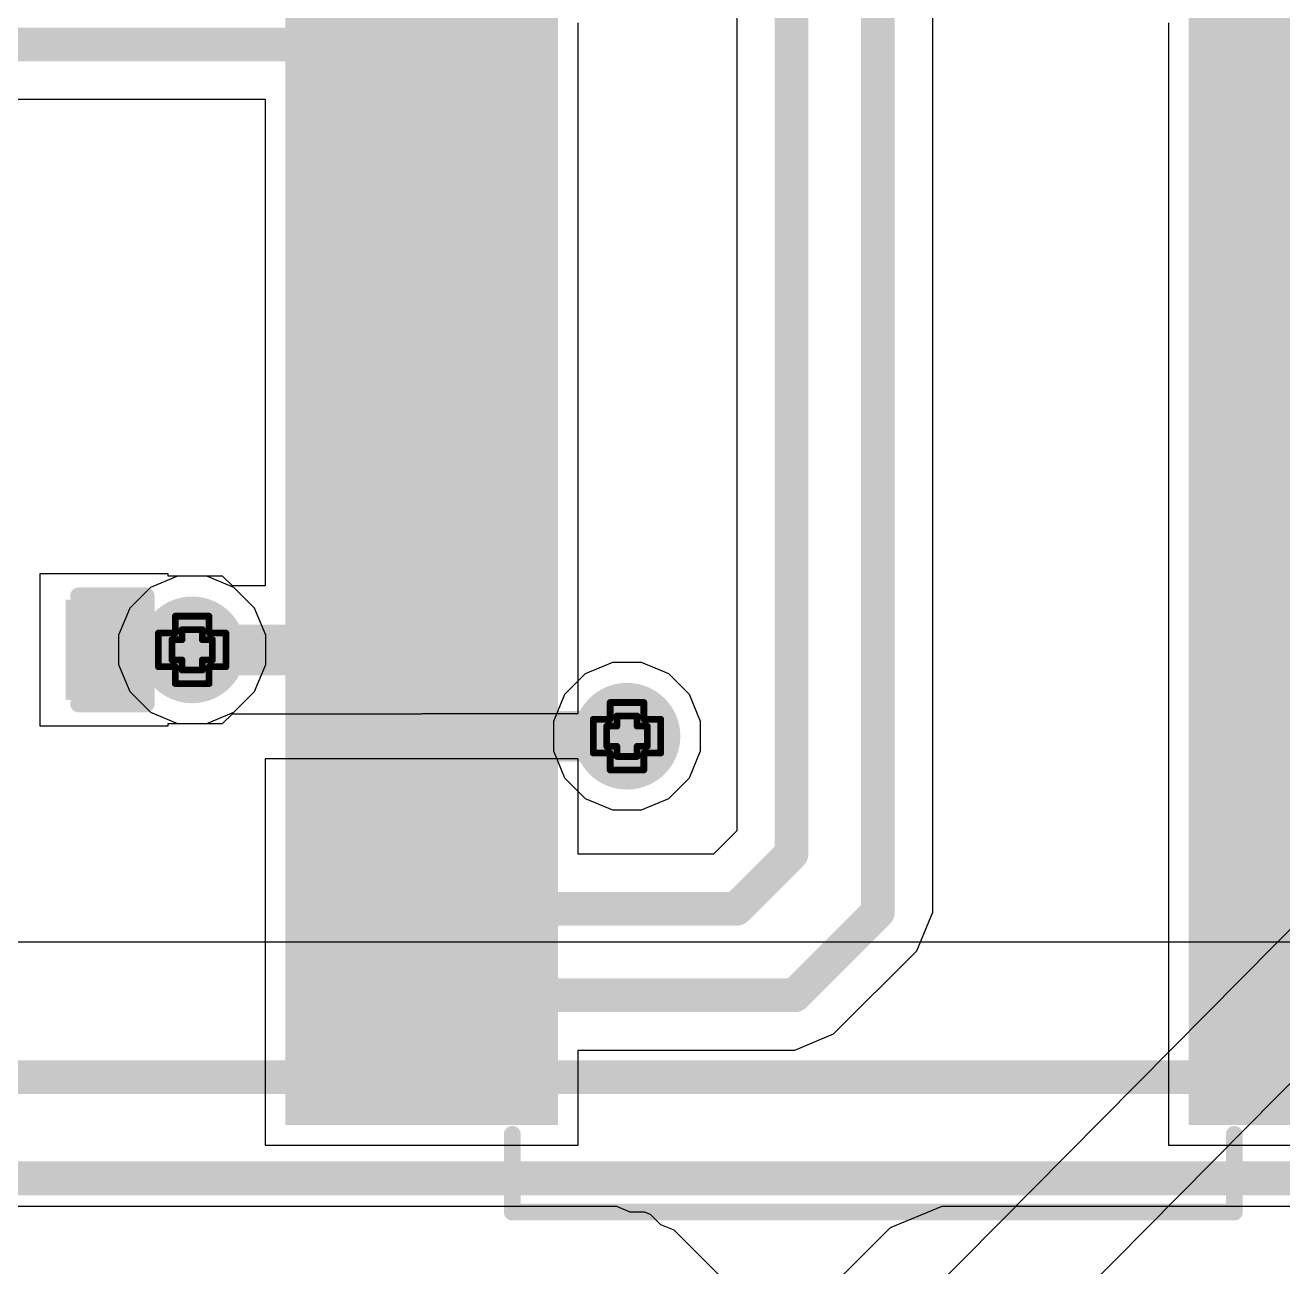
# Model space of a CAD drawing. Header units: inches. Extents: x -4 to 5258, y -4 to 5281.
# Drawn here: x 32.46 to 41.93, y 14.07 to 23.41 of the extents above; entities that cross this region are included whole.
import ezdxf

# ---------------------------------------------------------------- set-up
doc = ezdxf.new("R2010")
doc.units = ezdxf.units.IN
for name, color, linetype in [('Bottom Layer', 5, 'Continuous'), ('Bottom Solder', 6, 'Continuous'), ('Drill Drawing', 1, 'Continuous'), ('Layer 1', 16, 'Continuous'), ('Layer 2', 76, 'Continuous'), ('Top Layer', 1, 'Continuous'), ('Top Overlay', 2, 'Continuous'), ('Top Paste', 8, 'Continuous'), ('Top Solder', 216, 'Continuous'), ('Via Holes', 16, 'Continuous')]:
    doc.layers.add(name, color=color, linetype=linetype)

# ---------------------------------------------------------------- blocks, each defined once
blk = doc.blocks.new('SSOP_28_208____28')
at = {"layer": 'Top Layer'}
for points in [[(-4.325, 4.45), (-2.475, 4.45), (-2.475, 4), (-4.325, 4)], [(2.475, 4.45), (4.325, 4.45), (4.325, 4), (2.475, 4)], [(-4.325, 3.8), (-2.475, 3.8), (-2.475, 3.35), (-4.325, 3.35)], [(2.475, 3.8), (4.325, 3.8), (4.325, 3.35), (2.475, 3.35)], [(-4.325, 3.15), (-2.475, 3.15), (-2.475, 2.7), (-4.325, 2.7)], [(2.475, 3.15), (4.325, 3.15), (4.325, 2.7), (2.475, 2.7)], [(-4.325, 2.5), (-2.475, 2.5), (-2.475, 2.05), (-4.325, 2.05)], [(2.475, 2.5), (4.325, 2.5), (4.325, 2.05), (2.475, 2.05)], [(-4.325, 1.85), (-2.475, 1.85), (-2.475, 1.4), (-4.325, 1.4)], [(2.475, 1.85), (4.325, 1.85), (4.325, 1.4), (2.475, 1.4)], [(-4.325, 1.2), (-2.475, 1.2), (-2.475, 0.75), (-4.325, 0.75)], [(2.475, 1.2), (4.325, 1.2), (4.325, 0.75), (2.475, 0.75)], [(-4.325, 0.55), (-2.475, 0.55), (-2.475, 0.1), (-4.325, 0.1)], [(2.475, 0.55), (4.325, 0.55), (4.325, 0.1), (2.475, 0.1)], [(-4.325, -0.1), (-2.475, -0.1), (-2.475, -0.55), (-4.325, -0.55)], [(2.475, -0.1), (4.325, -0.1), (4.325, -0.55), (2.475, -0.55)], [(-4.325, -0.75), (-2.475, -0.75), (-2.475, -1.2), (-4.325, -1.2)], [(2.475, -0.75), (4.325, -0.75), (4.325, -1.2), (2.475, -1.2)], [(-4.325, -1.4), (-2.475, -1.4), (-2.475, -1.85), (-4.325, -1.85)], [(2.475, -1.4), (4.325, -1.4), (4.325, -1.85), (2.475, -1.85)], [(-4.325, -2.05), (-2.475, -2.05), (-2.475, -2.5), (-4.325, -2.5)], [(2.475, -2.05), (4.325, -2.05), (4.325, -2.5), (2.475, -2.5)], [(-4.325, -2.7), (-2.475, -2.7), (-2.475, -3.15), (-4.325, -3.15)], [(2.475, -2.7), (4.325, -2.7), (4.325, -3.15), (2.475, -3.15)], [(-4.325, -3.35), (-2.475, -3.35), (-2.475, -3.8), (-4.325, -3.8)], [(2.475, -3.35), (4.325, -3.35), (4.325, -3.8), (2.475, -3.8)], [(-4.325, -4), (-2.475, -4), (-2.475, -4.45), (-4.325, -4.45)], [(2.475, -4), (4.325, -4), (4.325, -4.45), (2.475, -4.45)]]:
    blk.add_hatch(color=1, dxfattribs=at).paths.add_polyline_path(points)
at = {"layer": 'Top Overlay'}
blk.add_hatch(color=2, dxfattribs=at).paths.add_polyline_path([(-2.3622, 3.9878), (-2.1082, 3.9878), (-2.1082, 4.445), (-2.3622, 4.445)])
at = {"layer": 'Top Paste'}
for points in [[(-4.325, 4.45), (-2.475, 4.45), (-2.475, 4), (-4.325, 4)], [(2.475, 4.45), (4.325, 4.45), (4.325, 4), (2.475, 4)], [(-4.325, 3.8), (-2.475, 3.8), (-2.475, 3.35), (-4.325, 3.35)], [(2.475, 3.8), (4.325, 3.8), (4.325, 3.35), (2.475, 3.35)], [(-4.325, 3.15), (-2.475, 3.15), (-2.475, 2.7), (-4.325, 2.7)], [(2.475, 3.15), (4.325, 3.15), (4.325, 2.7), (2.475, 2.7)], [(-4.325, 2.5), (-2.475, 2.5), (-2.475, 2.05), (-4.325, 2.05)], [(2.475, 2.5), (4.325, 2.5), (4.325, 2.05), (2.475, 2.05)], [(-4.325, 1.85), (-2.475, 1.85), (-2.475, 1.4), (-4.325, 1.4)], [(2.475, 1.85), (4.325, 1.85), (4.325, 1.4), (2.475, 1.4)], [(-4.325, 1.2), (-2.475, 1.2), (-2.475, 0.75), (-4.325, 0.75)], [(2.475, 1.2), (4.325, 1.2), (4.325, 0.75), (2.475, 0.75)], [(-4.325, 0.55), (-2.475, 0.55), (-2.475, 0.1), (-4.325, 0.1)], [(2.475, 0.55), (4.325, 0.55), (4.325, 0.1), (2.475, 0.1)], [(-4.325, -0.1), (-2.475, -0.1), (-2.475, -0.55), (-4.325, -0.55)], [(2.475, -0.1), (4.325, -0.1), (4.325, -0.55), (2.475, -0.55)], [(-4.325, -0.75), (-2.475, -0.75), (-2.475, -1.2), (-4.325, -1.2)], [(2.475, -0.75), (4.325, -0.75), (4.325, -1.2), (2.475, -1.2)], [(-4.325, -1.4), (-2.475, -1.4), (-2.475, -1.85), (-4.325, -1.85)], [(2.475, -1.4), (4.325, -1.4), (4.325, -1.85), (2.475, -1.85)], [(-4.325, -2.05), (-2.475, -2.05), (-2.475, -2.5), (-4.325, -2.5)], [(2.475, -2.05), (4.325, -2.05), (4.325, -2.5), (2.475, -2.5)], [(-4.325, -2.7), (-2.475, -2.7), (-2.475, -3.15), (-4.325, -3.15)], [(2.475, -2.7), (4.325, -2.7), (4.325, -3.15), (2.475, -3.15)], [(-4.325, -3.35), (-2.475, -3.35), (-2.475, -3.8), (-4.325, -3.8)], [(2.475, -3.35), (4.325, -3.35), (4.325, -3.8), (2.475, -3.8)], [(-4.325, -4), (-2.475, -4), (-2.475, -4.45), (-4.325, -4.45)], [(2.475, -4), (4.325, -4), (4.325, -4.45), (2.475, -4.45)]]:
    blk.add_hatch(color=8, dxfattribs=at).paths.add_polyline_path(points)
at = {"layer": 'Top Solder'}
for points in [[(-4.4266, 4.5516), (-2.3734, 4.5516), (-2.3734, 3.8984), (-4.4266, 3.8984)], [(2.3734, 4.5516), (4.4266, 4.5516), (4.4266, 3.8984), (2.3734, 3.8984)], [(-4.4266, 3.9016), (-2.3734, 3.9016), (-2.3734, 3.2484), (-4.4266, 3.2484)], [(2.3734, 3.9016), (4.4266, 3.9016), (4.4266, 3.2484), (2.3734, 3.2484)], [(-4.4266, 3.2516), (-2.3734, 3.2516), (-2.3734, 2.5984), (-4.4266, 2.5984)], [(2.3734, 3.2516), (4.4266, 3.2516), (4.4266, 2.5984), (2.3734, 2.5984)], [(-4.4266, 2.6016), (-2.3734, 2.6016), (-2.3734, 1.9484), (-4.4266, 1.9484)], [(2.3734, 2.6016), (4.4266, 2.6016), (4.4266, 1.9484), (2.3734, 1.9484)], [(-4.4266, 1.9516), (-2.3734, 1.9516), (-2.3734, 1.2984), (-4.4266, 1.2984)], [(2.3734, 1.9516), (4.4266, 1.9516), (4.4266, 1.2984), (2.3734, 1.2984)], [(-4.4266, 1.3016), (-2.3734, 1.3016), (-2.3734, 0.6484), (-4.4266, 0.6484)], [(2.3734, 1.3016), (4.4266, 1.3016), (4.4266, 0.6484), (2.3734, 0.6484)], [(-4.4266, 0.6516), (-2.3734, 0.6516), (-2.3734, -0.0016), (-4.4266, -0.0016)], [(2.3734, 0.6516), (4.4266, 0.6516), (4.4266, -0.0016), (2.3734, -0.0016)], [(-4.4266, 0.0016), (-2.3734, 0.0016), (-2.3734, -0.6516), (-4.4266, -0.6516)], [(2.3734, 0.0016), (4.4266, 0.0016), (4.4266, -0.6516), (2.3734, -0.6516)], [(-4.4266, -0.6484), (-2.3734, -0.6484), (-2.3734, -1.3016), (-4.4266, -1.3016)], [(2.3734, -0.6484), (4.4266, -0.6484), (4.4266, -1.3016), (2.3734, -1.3016)], [(-4.4266, -1.2984), (-2.3734, -1.2984), (-2.3734, -1.9516), (-4.4266, -1.9516)], [(2.3734, -1.2984), (4.4266, -1.2984), (4.4266, -1.9516), (2.3734, -1.9516)], [(-4.4266, -1.9484), (-2.3734, -1.9484), (-2.3734, -2.6016), (-4.4266, -2.6016)], [(2.3734, -1.9484), (4.4266, -1.9484), (4.4266, -2.6016), (2.3734, -2.6016)], [(-4.4266, -2.5984), (-2.3734, -2.5984), (-2.3734, -3.2516), (-4.4266, -3.2516)], [(2.3734, -2.5984), (4.4266, -2.5984), (4.4266, -3.2516), (2.3734, -3.2516)], [(-4.4266, -3.2484), (-2.3734, -3.2484), (-2.3734, -3.9016), (-4.4266, -3.9016)], [(2.3734, -3.2484), (4.4266, -3.2484), (4.4266, -3.9016), (2.3734, -3.9016)], [(-4.4266, -3.8984), (-2.3734, -3.8984), (-2.3734, -4.5516), (-4.4266, -4.5516)], [(2.3734, -3.8984), (4.4266, -3.8984), (4.4266, -4.5516), (2.3734, -4.5516)]]:
    blk.add_hatch(color=216, dxfattribs=at).paths.add_polyline_path(points)
at = {"layer": 'Top Overlay'}
for points in [[(-2.7178, 5.207, 0.127, 0.127, 0), (2.7178, 5.207, 0.127, 0.127, 0)], [(-2.7178, 4.6228, 0.127, 0.127, 0), (-2.7178, 5.207, 0.127, 0.127, 0)], [(2.7178, 4.6228, 0.127, 0.127, 0), (2.7178, 5.207, 0.127, 0.127, 0)], [(-4.699, 4.1148, 0.2, 0.2, 0), (-4.699, 4.3688, 0.2, 0.2, 0)], [(-4.699, 4.3688, 0.2, 0.2, 0), (-4.572, 4.2418, 0.2, 0.2, 0)], [(-4.699, 4.1148, 0.2, 0.2, 0), (-4.572, 4.2418, 0.2, 0.2, 0)], [(-2.7178, -5.207, 0.127, 0.127, 0), (-2.7178, -4.6228, 0.127, 0.127, 0)], [(2.7178, -5.207, 0.127, 0.127, 0), (2.7178, -4.6228, 0.127, 0.127, 0)], [(-2.7178, -5.207, 0.127, 0.127, 0), (2.7178, -5.207, 0.127, 0.127, 0)]]:
    blk.add_lwpolyline(points, format="xyseb", dxfattribs=at)
for points in [[(-2.7496, 5.207, 0.0635, 0.0635, 1), (-2.686, 5.207, 0.0635, 0.0635, 1)], [(-2.7496, 5.207, 0.0635, 0.0635, 1), (-2.686, 5.207, 0.0635, 0.0635, 1)], [(2.686, 5.207, 0.0635, 0.0635, 1), (2.7496, 5.207, 0.0635, 0.0635, 1)], [(2.686, 5.207, 0.0635, 0.0635, 1), (2.7496, 5.207, 0.0635, 0.0635, 1)], [(-2.7496, 4.6228, 0.0635, 0.0635, 1), (-2.686, 4.6228, 0.0635, 0.0635, 1)], [(2.686, 4.6228, 0.0635, 0.0635, 1), (2.7496, 4.6228, 0.0635, 0.0635, 1)], [(-4.749, 4.3688, 0.1, 0.1, 1), (-4.649, 4.3688, 0.1, 0.1, 1)], [(-4.749, 4.3688, 0.1, 0.1, 1), (-4.649, 4.3688, 0.1, 0.1, 1)], [(-4.622, 4.2418, 0.1, 0.1, 1), (-4.522, 4.2418, 0.1, 0.1, 1)], [(-4.622, 4.2418, 0.1, 0.1, 1), (-4.522, 4.2418, 0.1, 0.1, 1)], [(-4.749, 4.1148, 0.1, 0.1, 1), (-4.649, 4.1148, 0.1, 0.1, 1)], [(-4.749, 4.1148, 0.1, 0.1, 1), (-4.649, 4.1148, 0.1, 0.1, 1)], [(-2.7496, -4.6228, 0.0635, 0.0635, 1), (-2.686, -4.6228, 0.0635, 0.0635, 1)], [(2.686, -4.6228, 0.0635, 0.0635, 1), (2.7496, -4.6228, 0.0635, 0.0635, 1)], [(-2.7496, -5.207, 0.0635, 0.0635, 1), (-2.686, -5.207, 0.0635, 0.0635, 1)], [(-2.7496, -5.207, 0.0635, 0.0635, 1), (-2.686, -5.207, 0.0635, 0.0635, 1)], [(2.686, -5.207, 0.0635, 0.0635, 1), (2.7496, -5.207, 0.0635, 0.0635, 1)], [(2.686, -5.207, 0.0635, 0.0635, 1), (2.7496, -5.207, 0.0635, 0.0635, 1)]]:
    blk.add_lwpolyline(points, format="xyseb", close=True, dxfattribs=at)
blk = doc.blocks.new('13_WQFN_HR__3_2__31')
at = {"layer": 'Top Solder'}
for p in [(-0.575, 1.8099), (0.575, 1.81)]:
    blk.add_line(p, (5220.6763, 5271.621), dxfattribs=at)
blk = doc.blocks.new('C___0402_275')
at = {"layer": 'Top Layer'}
for points in [[(-0.6985, -0.3175), (-0.6985, 0.3175), (-0.2413, 0.3175), (-0.2413, -0.3175)], [(0.2413, -0.3175), (0.2413, 0.3175), (0.6985, 0.3175), (0.6985, -0.3175)]]:
    blk.add_hatch(color=1, dxfattribs=at).paths.add_polyline_path(points)
at = {"layer": 'Top Paste'}
for points in [[(-0.6985, -0.3175), (-0.6985, 0.3175), (-0.2413, 0.3175), (-0.2413, -0.3175)], [(0.2413, -0.3175), (0.2413, 0.3175), (0.6985, 0.3175), (0.6985, -0.3175)]]:
    blk.add_hatch(color=8, dxfattribs=at).paths.add_polyline_path(points)
at = {"layer": 'Top Solder'}
for points in [[(-0.7585, -0.3775), (-0.7585, 0.3775), (-0.1813, 0.3775), (-0.1813, -0.3775)], [(0.1813, -0.3775), (0.1813, 0.3775), (0.7585, 0.3775), (0.7585, -0.3775)]]:
    blk.add_hatch(color=216, dxfattribs=at).paths.add_polyline_path(points)
at = {"layer": 'Top Overlay'}
for points in [[(-0.2794, 0.4064, 0.127, 0.127, 0), (-0.7874, 0.4064, 0.127, 0.127, 0)], [(-0.7874, 0.4064, 0.127, 0.127, 0), (-0.7874, -0.4064, 0.127, 0.127, 0)], [(0.7874, 0.4064, 0.127, 0.127, 0), (0.2794, 0.4064, 0.127, 0.127, 0)], [(0.7874, 0.4064, 0.127, 0.127, 0), (0.7874, -0.4064, 0.127, 0.127, 0)], [(-0.2794, -0.4064, 0.127, 0.127, 0), (-0.7874, -0.4064, 0.127, 0.127, 0)], [(0.7874, -0.4064, 0.127, 0.127, 0), (0.2794, -0.4064, 0.127, 0.127, 0)]]:
    blk.add_lwpolyline(points, format="xyseb", dxfattribs=at)
for points in [[(-0.8191, 0.4064, 0.0635, 0.0635, 1), (-0.7556, 0.4064, 0.0635, 0.0635, 1)], [(-0.8191, 0.4064, 0.0635, 0.0635, 1), (-0.7556, 0.4064, 0.0635, 0.0635, 1)], [(-0.3111, 0.4064, 0.0635, 0.0635, 1), (-0.2477, 0.4064, 0.0635, 0.0635, 1)], [(0.2477, 0.4064, 0.0635, 0.0635, 1), (0.3112, 0.4064, 0.0635, 0.0635, 1)], [(0.7556, 0.4064, 0.0635, 0.0635, 1), (0.8191, 0.4064, 0.0635, 0.0635, 1)], [(0.7556, 0.4064, 0.0635, 0.0635, 1), (0.8191, 0.4064, 0.0635, 0.0635, 1)], [(-0.8191, -0.4064, 0.0635, 0.0635, 1), (-0.7556, -0.4064, 0.0635, 0.0635, 1)], [(-0.8191, -0.4064, 0.0635, 0.0635, 1), (-0.7556, -0.4064, 0.0635, 0.0635, 1)], [(-0.3111, -0.4064, 0.0635, 0.0635, 1), (-0.2477, -0.4064, 0.0635, 0.0635, 1)], [(0.2477, -0.4064, 0.0635, 0.0635, 1), (0.3112, -0.4064, 0.0635, 0.0635, 1)], [(0.7556, -0.4064, 0.0635, 0.0635, 1), (0.8191, -0.4064, 0.0635, 0.0635, 1)], [(0.7556, -0.4064, 0.0635, 0.0635, 1), (0.8191, -0.4064, 0.0635, 0.0635, 1)]]:
    blk.add_lwpolyline(points, format="xyseb", close=True, dxfattribs=at)

msp = doc.modelspace()

# ---------------------------------------------------------------- hatches: boundary and pattern name
at = {"layer": 'Bottom Layer'}
h = msp.add_hatch(color=5, dxfattribs=at)
edge = h.paths.add_edge_path()
edge.add_arc((33.7176, 18.7117), 0.3, 0, 360)
h = msp.add_hatch(color=5, dxfattribs=at)
edge = h.paths.add_edge_path()
edge.add_arc((36.9908, 18.0617), 0.3, 0, 360)
at = {"layer": 'Bottom Solder'}
h = msp.add_hatch(color=6, dxfattribs=at)
edge = h.paths.add_edge_path()
edge.add_arc((33.7176, 18.7117), 0.4016, 0, 360)
h = msp.add_hatch(color=6, dxfattribs=at)
edge = h.paths.add_edge_path()
edge.add_arc((36.9908, 18.0617), 0.4016, 0, 360)
at = {"layer": 'Layer 1'}
h = msp.add_hatch(color=16, dxfattribs=at)
edge = h.paths.add_edge_path()
edge.add_arc((33.7176, 18.7117), 0.3, 0, 360)
h = msp.add_hatch(color=16, dxfattribs=at)
edge = h.paths.add_edge_path()
edge.add_arc((36.9908, 18.0617), 0.3, 0, 360)
at = {"layer": 'Layer 2'}
h = msp.add_hatch(color=76, dxfattribs=at)
edge = h.paths.add_edge_path()
edge.add_arc((33.7176, 18.7117), 0.3, 0, 360)
h = msp.add_hatch(color=76, dxfattribs=at)
edge = h.paths.add_edge_path()
edge.add_arc((36.9908, 18.0617), 0.3, 0, 360)
at = {"layer": 'Top Layer'}
h = msp.add_hatch(color=1, dxfattribs=at)
edge = h.paths.add_edge_path()
edge.add_arc((33.7176, 18.7117), 0.3, 0, 360)
h = msp.add_hatch(color=1, dxfattribs=at)
edge = h.paths.add_edge_path()
edge.add_arc((36.9908, 18.0617), 0.3, 0, 360)
at = {"layer": 'Top Solder'}
h = msp.add_hatch(color=216, dxfattribs=at)
edge = h.paths.add_edge_path()
edge.add_arc((33.7176, 18.7117), 0.4016, 0, 360)
h = msp.add_hatch(color=216, dxfattribs=at)
edge = h.paths.add_edge_path()
edge.add_arc((36.9908, 18.0617), 0.4016, 0, 360)
at = {"layer": 'Via Holes'}
h = msp.add_hatch(color=7, dxfattribs=at)
edge = h.paths.add_edge_path()
edge.add_arc((33.7176, 18.7117), 0.15, 0, 360)
h = msp.add_hatch(color=7, dxfattribs=at)
edge = h.paths.add_edge_path()
edge.add_arc((36.9908, 18.0617), 0.15, 0, 360)

# ---------------------------------------------------------------- linework, layer by layer
at = {"layer": 'Bottom Layer'}
for p, q in [((33.6074, 19.2657), (33.4038, 19.1813)), ((33.8278, 19.2657), (33.6074, 19.2657)), ((34.0314, 19.1813), (33.8278, 19.2657)), ((33.4038, 19.1813), (33.248, 19.0255)), ((34.1873, 19.0255), (34.0314, 19.1813)), ((33.248, 19.0255), (33.1636, 18.8219)), ((34.2716, 18.8219), (34.1873, 19.0255)), ((33.1636, 18.8219), (33.1636, 18.6015)), ((34.2716, 18.6015), (34.2716, 18.8219)), ((33.1636, 18.6015), (33.248, 18.3979)), ((34.1873, 18.3979), (34.2716, 18.6015)), ((33.248, 18.3979), (33.4038, 18.242)), ((34.0314, 18.242), (34.1873, 18.3979)), ((33.4038, 18.242), (33.6074, 18.1577)), ((33.8278, 18.1577), (34.0314, 18.242)), ((33.6074, 18.1577), (33.8278, 18.1577))]:
    msp.add_line(p, q, dxfattribs=at)
at = {"layer": 'Drill Drawing'}
for points in [[(33.5906, 18.8387, 0.0508, 0.0508, 0), (33.5906, 18.9657, 0.0508, 0.0508, 0)], [(33.5906, 18.9657, 0.0508, 0.0508, 0), (33.8446, 18.9657, 0.0508, 0.0508, 0)], [(33.8446, 18.8387, 0.0508, 0.0508, 0), (33.8446, 18.9657, 0.0508, 0.0508, 0)], [(33.4636, 18.5847, 0.0508, 0.0508, 0), (33.4636, 18.8387, 0.0508, 0.0508, 0)], [(33.4636, 18.8387, 0.0508, 0.0508, 0), (33.5906, 18.8387, 0.0508, 0.0508, 0)], [(33.6414, 18.7879, 0.0508, 0.0508, 0), (33.6414, 18.8641, 0.0508, 0.0508, 0)], [(33.6414, 18.8641, 0.0508, 0.0508, 0), (33.7938, 18.8641, 0.0508, 0.0508, 0)], [(33.7938, 18.7879, 0.0508, 0.0508, 0), (33.7938, 18.8641, 0.0508, 0.0508, 0)], [(33.8446, 18.8387, 0.0508, 0.0508, 0), (33.9716, 18.8387, 0.0508, 0.0508, 0)], [(33.9716, 18.5847, 0.0508, 0.0508, 0), (33.9716, 18.8387, 0.0508, 0.0508, 0)], [(33.5652, 18.6355, 0.0508, 0.0508, 0), (33.5652, 18.7879, 0.0508, 0.0508, 0)], [(33.5652, 18.7879, 0.0508, 0.0508, 0), (33.6414, 18.7879, 0.0508, 0.0508, 0)], [(33.7938, 18.7879, 0.0508, 0.0508, 0), (33.87, 18.7879, 0.0508, 0.0508, 0)], [(33.87, 18.6355, 0.0508, 0.0508, 0), (33.87, 18.7879, 0.0508, 0.0508, 0)], [(33.5652, 18.6355, 0.0508, 0.0508, 0), (33.6414, 18.6355, 0.0508, 0.0508, 0)], [(33.6414, 18.5593, 0.0508, 0.0508, 0), (33.6414, 18.6355, 0.0508, 0.0508, 0)], [(33.7938, 18.6355, 0.0508, 0.0508, 0), (33.87, 18.6355, 0.0508, 0.0508, 0)], [(33.7938, 18.5593, 0.0508, 0.0508, 0), (33.7938, 18.6355, 0.0508, 0.0508, 0)], [(33.4636, 18.5847, 0.0508, 0.0508, 0), (33.5906, 18.5847, 0.0508, 0.0508, 0)], [(33.5906, 18.4577, 0.0508, 0.0508, 0), (33.5906, 18.5847, 0.0508, 0.0508, 0)], [(33.6414, 18.5593, 0.0508, 0.0508, 0), (33.7938, 18.5593, 0.0508, 0.0508, 0)], [(33.8446, 18.5847, 0.0508, 0.0508, 0), (33.9716, 18.5847, 0.0508, 0.0508, 0)], [(33.8446, 18.4577, 0.0508, 0.0508, 0), (33.8446, 18.5847, 0.0508, 0.0508, 0)], [(33.5906, 18.4577, 0.0508, 0.0508, 0), (33.8446, 18.4577, 0.0508, 0.0508, 0)], [(36.8638, 18.1887, 0.0508, 0.0508, 0), (36.8638, 18.3157, 0.0508, 0.0508, 0)], [(36.8638, 18.3157, 0.0508, 0.0508, 0), (37.1178, 18.3157, 0.0508, 0.0508, 0)], [(37.1178, 18.1887, 0.0508, 0.0508, 0), (37.1178, 18.3157, 0.0508, 0.0508, 0)], [(36.7368, 17.9347, 0.0508, 0.0508, 0), (36.7368, 18.1887, 0.0508, 0.0508, 0)], [(36.7368, 18.1887, 0.0508, 0.0508, 0), (36.8638, 18.1887, 0.0508, 0.0508, 0)], [(36.9146, 18.1379, 0.0508, 0.0508, 0), (36.9146, 18.2141, 0.0508, 0.0508, 0)], [(36.9146, 18.2141, 0.0508, 0.0508, 0), (37.067, 18.2141, 0.0508, 0.0508, 0)], [(37.067, 18.1379, 0.0508, 0.0508, 0), (37.067, 18.2141, 0.0508, 0.0508, 0)], [(37.1178, 18.1887, 0.0508, 0.0508, 0), (37.2448, 18.1887, 0.0508, 0.0508, 0)], [(37.2448, 17.9347, 0.0508, 0.0508, 0), (37.2448, 18.1887, 0.0508, 0.0508, 0)], [(36.8384, 17.9855, 0.0508, 0.0508, 0), (36.8384, 18.1379, 0.0508, 0.0508, 0)], [(36.8384, 18.1379, 0.0508, 0.0508, 0), (36.9146, 18.1379, 0.0508, 0.0508, 0)], [(37.067, 18.1379, 0.0508, 0.0508, 0), (37.1432, 18.1379, 0.0508, 0.0508, 0)], [(37.1432, 17.9855, 0.0508, 0.0508, 0), (37.1432, 18.1379, 0.0508, 0.0508, 0)], [(36.8384, 17.9855, 0.0508, 0.0508, 0), (36.9146, 17.9855, 0.0508, 0.0508, 0)], [(36.9146, 17.9093, 0.0508, 0.0508, 0), (36.9146, 17.9855, 0.0508, 0.0508, 0)], [(37.067, 17.9855, 0.0508, 0.0508, 0), (37.1432, 17.9855, 0.0508, 0.0508, 0)], [(37.067, 17.9093, 0.0508, 0.0508, 0), (37.067, 17.9855, 0.0508, 0.0508, 0)], [(36.7368, 17.9347, 0.0508, 0.0508, 0), (36.8638, 17.9347, 0.0508, 0.0508, 0)], [(36.8638, 17.8077, 0.0508, 0.0508, 0), (36.8638, 17.9347, 0.0508, 0.0508, 0)], [(36.9146, 17.9093, 0.0508, 0.0508, 0), (37.067, 17.9093, 0.0508, 0.0508, 0)], [(37.1178, 17.9347, 0.0508, 0.0508, 0), (37.2448, 17.9347, 0.0508, 0.0508, 0)], [(37.1178, 17.8077, 0.0508, 0.0508, 0), (37.1178, 17.9347, 0.0508, 0.0508, 0)], [(36.8638, 17.8077, 0.0508, 0.0508, 0), (37.1178, 17.8077, 0.0508, 0.0508, 0)]]:
    msp.add_lwpolyline(points, format="xyseb", dxfattribs=at)
for points in [[(33.5779, 18.9657, 0.0254, 0.0254, 1), (33.6033, 18.9657, 0.0254, 0.0254, 1)], [(33.5779, 18.9657, 0.0254, 0.0254, 1), (33.6033, 18.9657, 0.0254, 0.0254, 1)], [(33.8319, 18.9657, 0.0254, 0.0254, 1), (33.8573, 18.9657, 0.0254, 0.0254, 1)], [(33.8319, 18.9657, 0.0254, 0.0254, 1), (33.8573, 18.9657, 0.0254, 0.0254, 1)], [(33.4509, 18.8387, 0.0254, 0.0254, 1), (33.4763, 18.8387, 0.0254, 0.0254, 1)], [(33.4509, 18.8387, 0.0254, 0.0254, 1), (33.4763, 18.8387, 0.0254, 0.0254, 1)], [(33.5779, 18.8387, 0.0254, 0.0254, 1), (33.6033, 18.8387, 0.0254, 0.0254, 1)], [(33.5779, 18.8387, 0.0254, 0.0254, 1), (33.6033, 18.8387, 0.0254, 0.0254, 1)], [(33.6287, 18.8641, 0.0254, 0.0254, 1), (33.6541, 18.8641, 0.0254, 0.0254, 1)], [(33.6287, 18.8641, 0.0254, 0.0254, 1), (33.6541, 18.8641, 0.0254, 0.0254, 1)], [(33.7811, 18.8641, 0.0254, 0.0254, 1), (33.8065, 18.8641, 0.0254, 0.0254, 1)], [(33.7811, 18.8641, 0.0254, 0.0254, 1), (33.8065, 18.8641, 0.0254, 0.0254, 1)], [(33.8319, 18.8387, 0.0254, 0.0254, 1), (33.8573, 18.8387, 0.0254, 0.0254, 1)], [(33.8319, 18.8387, 0.0254, 0.0254, 1), (33.8573, 18.8387, 0.0254, 0.0254, 1)], [(33.9589, 18.8387, 0.0254, 0.0254, 1), (33.9843, 18.8387, 0.0254, 0.0254, 1)], [(33.9589, 18.8387, 0.0254, 0.0254, 1), (33.9843, 18.8387, 0.0254, 0.0254, 1)], [(33.5525, 18.7879, 0.0254, 0.0254, 1), (33.5779, 18.7879, 0.0254, 0.0254, 1)], [(33.5525, 18.7879, 0.0254, 0.0254, 1), (33.5779, 18.7879, 0.0254, 0.0254, 1)], [(33.6287, 18.7879, 0.0254, 0.0254, 1), (33.6541, 18.7879, 0.0254, 0.0254, 1)], [(33.6287, 18.7879, 0.0254, 0.0254, 1), (33.6541, 18.7879, 0.0254, 0.0254, 1)], [(33.7811, 18.7879, 0.0254, 0.0254, 1), (33.8065, 18.7879, 0.0254, 0.0254, 1)], [(33.7811, 18.7879, 0.0254, 0.0254, 1), (33.8065, 18.7879, 0.0254, 0.0254, 1)], [(33.8573, 18.7879, 0.0254, 0.0254, 1), (33.8827, 18.7879, 0.0254, 0.0254, 1)], [(33.8573, 18.7879, 0.0254, 0.0254, 1), (33.8827, 18.7879, 0.0254, 0.0254, 1)], [(33.5525, 18.6355, 0.0254, 0.0254, 1), (33.5779, 18.6355, 0.0254, 0.0254, 1)], [(33.5525, 18.6355, 0.0254, 0.0254, 1), (33.5779, 18.6355, 0.0254, 0.0254, 1)], [(33.6287, 18.6355, 0.0254, 0.0254, 1), (33.6541, 18.6355, 0.0254, 0.0254, 1)], [(33.6287, 18.6355, 0.0254, 0.0254, 1), (33.6541, 18.6355, 0.0254, 0.0254, 1)], [(33.7811, 18.6355, 0.0254, 0.0254, 1), (33.8065, 18.6355, 0.0254, 0.0254, 1)], [(33.7811, 18.6355, 0.0254, 0.0254, 1), (33.8065, 18.6355, 0.0254, 0.0254, 1)], [(33.8573, 18.6355, 0.0254, 0.0254, 1), (33.8827, 18.6355, 0.0254, 0.0254, 1)], [(33.8573, 18.6355, 0.0254, 0.0254, 1), (33.8827, 18.6355, 0.0254, 0.0254, 1)], [(33.4509, 18.5847, 0.0254, 0.0254, 1), (33.4763, 18.5847, 0.0254, 0.0254, 1)], [(33.4509, 18.5847, 0.0254, 0.0254, 1), (33.4763, 18.5847, 0.0254, 0.0254, 1)], [(33.5779, 18.5847, 0.0254, 0.0254, 1), (33.6033, 18.5847, 0.0254, 0.0254, 1)], [(33.5779, 18.5847, 0.0254, 0.0254, 1), (33.6033, 18.5847, 0.0254, 0.0254, 1)], [(33.6287, 18.5593, 0.0254, 0.0254, 1), (33.6541, 18.5593, 0.0254, 0.0254, 1)], [(33.6287, 18.5593, 0.0254, 0.0254, 1), (33.6541, 18.5593, 0.0254, 0.0254, 1)], [(33.7811, 18.5593, 0.0254, 0.0254, 1), (33.8065, 18.5593, 0.0254, 0.0254, 1)], [(33.7811, 18.5593, 0.0254, 0.0254, 1), (33.8065, 18.5593, 0.0254, 0.0254, 1)], [(33.8319, 18.5847, 0.0254, 0.0254, 1), (33.8573, 18.5847, 0.0254, 0.0254, 1)], [(33.8319, 18.5847, 0.0254, 0.0254, 1), (33.8573, 18.5847, 0.0254, 0.0254, 1)], [(33.9589, 18.5847, 0.0254, 0.0254, 1), (33.9843, 18.5847, 0.0254, 0.0254, 1)], [(33.9589, 18.5847, 0.0254, 0.0254, 1), (33.9843, 18.5847, 0.0254, 0.0254, 1)], [(33.5779, 18.4577, 0.0254, 0.0254, 1), (33.6033, 18.4577, 0.0254, 0.0254, 1)], [(33.5779, 18.4577, 0.0254, 0.0254, 1), (33.6033, 18.4577, 0.0254, 0.0254, 1)], [(33.8319, 18.4577, 0.0254, 0.0254, 1), (33.8573, 18.4577, 0.0254, 0.0254, 1)], [(33.8319, 18.4577, 0.0254, 0.0254, 1), (33.8573, 18.4577, 0.0254, 0.0254, 1)], [(36.8511, 18.3157, 0.0254, 0.0254, 1), (36.8765, 18.3157, 0.0254, 0.0254, 1)], [(36.8511, 18.3157, 0.0254, 0.0254, 1), (36.8765, 18.3157, 0.0254, 0.0254, 1)], [(37.1051, 18.3157, 0.0254, 0.0254, 1), (37.1305, 18.3157, 0.0254, 0.0254, 1)], [(37.1051, 18.3157, 0.0254, 0.0254, 1), (37.1305, 18.3157, 0.0254, 0.0254, 1)], [(36.7241, 18.1887, 0.0254, 0.0254, 1), (36.7495, 18.1887, 0.0254, 0.0254, 1)], [(36.7241, 18.1887, 0.0254, 0.0254, 1), (36.7495, 18.1887, 0.0254, 0.0254, 1)], [(36.8511, 18.1887, 0.0254, 0.0254, 1), (36.8765, 18.1887, 0.0254, 0.0254, 1)], [(36.8511, 18.1887, 0.0254, 0.0254, 1), (36.8765, 18.1887, 0.0254, 0.0254, 1)], [(36.9019, 18.2141, 0.0254, 0.0254, 1), (36.9273, 18.2141, 0.0254, 0.0254, 1)], [(36.9019, 18.2141, 0.0254, 0.0254, 1), (36.9273, 18.2141, 0.0254, 0.0254, 1)], [(37.0543, 18.2141, 0.0254, 0.0254, 1), (37.0797, 18.2141, 0.0254, 0.0254, 1)], [(37.0543, 18.2141, 0.0254, 0.0254, 1), (37.0797, 18.2141, 0.0254, 0.0254, 1)], [(37.1051, 18.1887, 0.0254, 0.0254, 1), (37.1305, 18.1887, 0.0254, 0.0254, 1)], [(37.1051, 18.1887, 0.0254, 0.0254, 1), (37.1305, 18.1887, 0.0254, 0.0254, 1)], [(37.2321, 18.1887, 0.0254, 0.0254, 1), (37.2575, 18.1887, 0.0254, 0.0254, 1)], [(37.2321, 18.1887, 0.0254, 0.0254, 1), (37.2575, 18.1887, 0.0254, 0.0254, 1)], [(36.8257, 18.1379, 0.0254, 0.0254, 1), (36.8511, 18.1379, 0.0254, 0.0254, 1)], [(36.8257, 18.1379, 0.0254, 0.0254, 1), (36.8511, 18.1379, 0.0254, 0.0254, 1)], [(36.9019, 18.1379, 0.0254, 0.0254, 1), (36.9273, 18.1379, 0.0254, 0.0254, 1)], [(36.9019, 18.1379, 0.0254, 0.0254, 1), (36.9273, 18.1379, 0.0254, 0.0254, 1)], [(37.0543, 18.1379, 0.0254, 0.0254, 1), (37.0797, 18.1379, 0.0254, 0.0254, 1)], [(37.0543, 18.1379, 0.0254, 0.0254, 1), (37.0797, 18.1379, 0.0254, 0.0254, 1)], [(37.1305, 18.1379, 0.0254, 0.0254, 1), (37.1559, 18.1379, 0.0254, 0.0254, 1)], [(37.1305, 18.1379, 0.0254, 0.0254, 1), (37.1559, 18.1379, 0.0254, 0.0254, 1)], [(36.8257, 17.9855, 0.0254, 0.0254, 1), (36.8511, 17.9855, 0.0254, 0.0254, 1)], [(36.8257, 17.9855, 0.0254, 0.0254, 1), (36.8511, 17.9855, 0.0254, 0.0254, 1)], [(36.9019, 17.9855, 0.0254, 0.0254, 1), (36.9273, 17.9855, 0.0254, 0.0254, 1)], [(36.9019, 17.9855, 0.0254, 0.0254, 1), (36.9273, 17.9855, 0.0254, 0.0254, 1)], [(37.0543, 17.9855, 0.0254, 0.0254, 1), (37.0797, 17.9855, 0.0254, 0.0254, 1)], [(37.0543, 17.9855, 0.0254, 0.0254, 1), (37.0797, 17.9855, 0.0254, 0.0254, 1)], [(37.1305, 17.9855, 0.0254, 0.0254, 1), (37.1559, 17.9855, 0.0254, 0.0254, 1)], [(37.1305, 17.9855, 0.0254, 0.0254, 1), (37.1559, 17.9855, 0.0254, 0.0254, 1)], [(36.7241, 17.9347, 0.0254, 0.0254, 1), (36.7495, 17.9347, 0.0254, 0.0254, 1)], [(36.7241, 17.9347, 0.0254, 0.0254, 1), (36.7495, 17.9347, 0.0254, 0.0254, 1)], [(36.8511, 17.9347, 0.0254, 0.0254, 1), (36.8765, 17.9347, 0.0254, 0.0254, 1)], [(36.8511, 17.9347, 0.0254, 0.0254, 1), (36.8765, 17.9347, 0.0254, 0.0254, 1)], [(36.9019, 17.9093, 0.0254, 0.0254, 1), (36.9273, 17.9093, 0.0254, 0.0254, 1)], [(36.9019, 17.9093, 0.0254, 0.0254, 1), (36.9273, 17.9093, 0.0254, 0.0254, 1)], [(37.0543, 17.9093, 0.0254, 0.0254, 1), (37.0797, 17.9093, 0.0254, 0.0254, 1)], [(37.0543, 17.9093, 0.0254, 0.0254, 1), (37.0797, 17.9093, 0.0254, 0.0254, 1)], [(37.1051, 17.9347, 0.0254, 0.0254, 1), (37.1305, 17.9347, 0.0254, 0.0254, 1)], [(37.1051, 17.9347, 0.0254, 0.0254, 1), (37.1305, 17.9347, 0.0254, 0.0254, 1)], [(37.2321, 17.9347, 0.0254, 0.0254, 1), (37.2575, 17.9347, 0.0254, 0.0254, 1)], [(37.2321, 17.9347, 0.0254, 0.0254, 1), (37.2575, 17.9347, 0.0254, 0.0254, 1)], [(36.8511, 17.8077, 0.0254, 0.0254, 1), (36.8765, 17.8077, 0.0254, 0.0254, 1)], [(36.8511, 17.8077, 0.0254, 0.0254, 1), (36.8765, 17.8077, 0.0254, 0.0254, 1)], [(37.1051, 17.8077, 0.0254, 0.0254, 1), (37.1305, 17.8077, 0.0254, 0.0254, 1)], [(37.1051, 17.8077, 0.0254, 0.0254, 1), (37.1305, 17.8077, 0.0254, 0.0254, 1)]]:
    msp.add_lwpolyline(points, format="xyseb", close=True, dxfattribs=at)
at = {"layer": 'Layer 1'}
for p, q in [((33.6074, 19.2657), (33.4038, 19.1813)), ((33.8278, 19.2657), (33.6074, 19.2657)), ((34.0314, 19.1813), (33.8278, 19.2657)), ((33.4038, 19.1813), (33.248, 19.0255)), ((34.1873, 19.0255), (34.0314, 19.1813)), ((33.248, 19.0255), (33.1636, 18.8219)), ((34.2716, 18.8219), (34.1873, 19.0255)), ((33.1636, 18.8219), (33.1636, 18.6015)), ((34.2716, 18.6015), (34.2716, 18.8219)), ((33.1636, 18.6015), (33.248, 18.3979)), ((34.1873, 18.3979), (34.2716, 18.6015)), ((33.248, 18.3979), (33.4038, 18.242)), ((34.0314, 18.242), (34.1873, 18.3979)), ((33.4038, 18.242), (33.6074, 18.1577)), ((33.8278, 18.1577), (34.0314, 18.242)), ((33.6074, 18.1577), (33.8278, 18.1577))]:
    msp.add_line(p, q, dxfattribs=at)
at = {"layer": 'Layer 2'}
for p, q in [((36.8806, 18.6157), (36.677, 18.5313)), ((37.101, 18.6157), (36.8806, 18.6157)), ((37.3046, 18.5313), (37.101, 18.6157)), ((36.677, 18.5313), (36.5211, 18.3755)), ((37.4604, 18.3755), (37.3046, 18.5313)), ((36.5211, 18.3755), (36.4368, 18.1719)), ((37.5448, 18.1719), (37.4604, 18.3755)), ((36.4368, 18.1719), (36.4368, 17.9515)), ((37.5448, 17.9515), (37.5448, 18.1719)), ((36.4368, 17.9515), (36.5211, 17.7479)), ((37.4604, 17.7479), (37.5448, 17.9515)), ((36.5211, 17.7479), (36.677, 17.592)), ((37.3046, 17.592), (37.4604, 17.7479)), ((36.677, 17.592), (36.8806, 17.5077)), ((37.101, 17.5077), (37.3046, 17.592)), ((36.8806, 17.5077), (37.101, 17.5077)), ((45.8485, 16.5117), (21.573, 16.5117))]:
    msp.add_line(p, q, dxfattribs=at)
for points in [[(29.884, 15.4957, 0.254, 0.254, 0), (50.4316, 15.4957, 0.254, 0.254, 0)], [(30.717, 14.7337, 0.254, 0.254, 0), (50.4799, 14.7337, 0.254, 0.254, 0)]]:
    msp.add_lwpolyline(points, format="xyseb", dxfattribs=at)
at = {"layer": 'Top Layer'}
for p, q in [((37.8175, 25.9442), (37.8175, 17.3492)), ((39.2921, 16.7377), (39.2921, 24.6293)), ((36.624, 22.7827), (36.624, 23.4327)), ((41.066, 23.4327), (41.066, 22.7827)), ((31.2647, 22.8574), (34.266, 22.8574)), ((34.266, 22.8574), (34.266, 22.1327)), ((36.624, 22.1327), (36.624, 22.7827)), ((41.066, 22.7827), (41.066, 22.1327)), ((34.266, 22.1327), (34.266, 21.4827)), ((36.624, 21.4827), (36.624, 22.1327)), ((41.066, 22.1327), (41.066, 21.4827)), ((34.266, 21.4827), (34.266, 20.8327)), ((36.624, 20.8327), (36.624, 21.4827)), ((41.066, 21.4827), (41.066, 20.8327)), ((34.266, 20.8327), (34.266, 20.1827)), ((36.624, 20.1827), (36.624, 20.8327)), ((41.066, 20.8327), (41.066, 20.1827)), ((34.266, 20.1827), (34.266, 19.1928)), ((36.624, 19.5327), (36.624, 20.1827)), ((41.066, 20.1827), (41.066, 19.5327)), ((36.624, 18.8827), (36.624, 19.5327)), ((41.066, 19.5327), (41.066, 18.8827)), ((33.5364, 19.2832), (32.5712, 19.2832)), ((32.5712, 19.2832), (32.5712, 18.1402)), ((33.5364, 19.2657), (33.5364, 19.2832)), ((33.9471, 19.2657), (33.5364, 19.2657)), ((34.02, 19.1928), (33.9471, 19.2657)), ((34.266, 19.1928), (34.02, 19.1928)), ((36.624, 18.2327), (36.624, 18.8827)), ((41.066, 18.8827), (41.066, 18.2327)), ((33.9471, 18.1577), (34.02, 18.2305)), ((34.02, 18.2305), (35.445, 18.2305)), ((35.445, 18.2305), (35.4501, 18.2327)), ((35.4501, 18.2327), (36.624, 18.2327)), ((41.066, 18.2327), (41.066, 17.5827)), ((32.5712, 18.1402), (33.5364, 18.1402)), ((33.5364, 18.1402), (33.5364, 18.1577)), ((33.5364, 18.1577), (33.9471, 18.1577)), ((36.624, 17.8907), (34.266, 17.8907)), ((34.266, 17.8907), (34.266, 16.9327)), ((36.624, 17.1741), (36.624, 17.8907)), ((41.066, 17.5827), (41.066, 16.9327)), ((37.8175, 17.3492), (37.6423, 17.1741)), ((37.6423, 17.1741), (36.624, 17.1741)), ((34.266, 16.9327), (34.266, 16.2827)), ((41.066, 16.9327), (41.066, 16.2827)), ((39.1713, 16.4461), (39.2921, 16.7377)), ((38.5453, 15.8201), (39.1713, 16.4461)), ((34.266, 16.2827), (34.266, 15.6327)), ((41.066, 16.2827), (41.066, 15.6327)), ((38.2537, 15.6993), (38.5453, 15.8201)), ((34.266, 15.6327), (34.266, 14.9827)), ((36.624, 14.9827), (36.624, 15.6993)), ((36.624, 15.6993), (38.2537, 15.6993)), ((41.066, 15.6327), (41.066, 14.9827)), ((34.266, 14.9827), (36.624, 14.9827)), ((41.066, 14.9827), (43.424, 14.9827)), ((36.9132, 14.5215), (31.271, 14.5215)), ((37.0142, 14.4797), (36.9132, 14.5215)), ((39.3614, 14.5215), (38.9725, 14.3605)), ((44.2425, 14.5215), (39.3614, 14.5215)), ((37.1236, 14.4797), (37.0142, 14.4797)), ((37.168, 14.4613), (37.1236, 14.4797)), ((37.2454, 14.3839), (37.168, 14.4613)), ((37.3464, 14.3421), (37.2454, 14.3839)), ((37.7135, 13.975), (37.3464, 14.3421)), ((38.9725, 14.3605), (38.5686, 13.9566))]:
    msp.add_line(p, q, dxfattribs=at)
for points in [[(38.8797, 16.7377, 0.254, 0.254, 0), (38.8797, 29.2488, 0.254, 0.254, 0)], [(38.2299, 17.1784, 0.254, 0.254, 0), (38.2299, 26.3153, 0.254, 0.254, 0)], [(31.0939, 23.2698, 0.254, 0.254, 0), (35.4368, 23.2698, 0.254, 0.254, 0)], [(35.4368, 23.2698, 0.254, 0.254, 0), (35.445, 23.2617, 0.254, 0.254, 0)], [(33.0538, 18.7117, 0.381, 0.381, 0), (33.7176, 18.7117, 0.381, 0.381, 0)], [(33.7176, 18.7117, 0.381, 0.381, 0), (35.445, 18.7117, 0.381, 0.381, 0)], [(35.445, 18.0617, 0.381, 0.381, 0), (36.9908, 18.0617, 0.381, 0.381, 0)], [(37.8131, 16.7617, 0.254, 0.254, 0), (38.2299, 17.1784, 0.254, 0.254, 0)], [(35.445, 16.7617, 0.254, 0.254, 0), (37.8131, 16.7617, 0.254, 0.254, 0)], [(38.2537, 16.1117, 0.254, 0.254, 0), (38.8797, 16.7377, 0.254, 0.254, 0)], [(35.445, 16.1117, 0.254, 0.254, 0), (38.2537, 16.1117, 0.254, 0.254, 0)]]:
    msp.add_lwpolyline(points, format="xyseb", dxfattribs=at)
for points in [[(35.3733, 23.2698, 0.127, 0.127, 1), (35.5003, 23.2698, 0.127, 0.127, 1)], [(35.3733, 23.2698, 0.127, 0.127, 1), (35.5003, 23.2698, 0.127, 0.127, 1)], [(35.3815, 23.2617, 0.127, 0.127, 1), (35.5085, 23.2617, 0.127, 0.127, 1)], [(32.9585, 18.7117, 0.1905, 0.1905, 1), (33.149, 18.7117, 0.1905, 0.1905, 1)], [(33.6224, 18.7117, 0.1905, 0.1905, 1), (33.8129, 18.7117, 0.1905, 0.1905, 1)], [(33.6224, 18.7117, 0.1905, 0.1905, 1), (33.8129, 18.7117, 0.1905, 0.1905, 1)], [(35.3497, 18.7117, 0.1905, 0.1905, 1), (35.5402, 18.7117, 0.1905, 0.1905, 1)], [(35.3497, 18.0617, 0.1905, 0.1905, 1), (35.5402, 18.0617, 0.1905, 0.1905, 1)], [(36.8955, 18.0617, 0.1905, 0.1905, 1), (37.086, 18.0617, 0.1905, 0.1905, 1)], [(38.1664, 17.1784, 0.127, 0.127, 1), (38.2934, 17.1784, 0.127, 0.127, 1)], [(38.1664, 17.1784, 0.127, 0.127, 1), (38.2934, 17.1784, 0.127, 0.127, 1)], [(35.3815, 16.7617, 0.127, 0.127, 1), (35.5085, 16.7617, 0.127, 0.127, 1)], [(37.7496, 16.7617, 0.127, 0.127, 1), (37.8766, 16.7617, 0.127, 0.127, 1)], [(37.7496, 16.7617, 0.127, 0.127, 1), (37.8766, 16.7617, 0.127, 0.127, 1)], [(38.8162, 16.7377, 0.127, 0.127, 1), (38.9432, 16.7377, 0.127, 0.127, 1)], [(38.8162, 16.7377, 0.127, 0.127, 1), (38.9432, 16.7377, 0.127, 0.127, 1)], [(35.3815, 16.1117, 0.127, 0.127, 1), (35.5085, 16.1117, 0.127, 0.127, 1)], [(38.1902, 16.1117, 0.127, 0.127, 1), (38.3172, 16.1117, 0.127, 0.127, 1)], [(38.1902, 16.1117, 0.127, 0.127, 1), (38.3172, 16.1117, 0.127, 0.127, 1)]]:
    msp.add_lwpolyline(points, format="xyseb", close=True, dxfattribs=at)

# ---------------------------------------------------------------- block references
for name, p in [('13_WQFN_HR__3_2__31', (37.0774, 9.2675)), ('SSOP_28_208____28', (38.845, 19.6867))]:
    msp.add_blockref(name, p)
at = {"rotation": 180}
msp.add_blockref('C___0402_275', (32.5839, 18.7117), dxfattribs=at)

doc.saveas('drawing.dxf')
